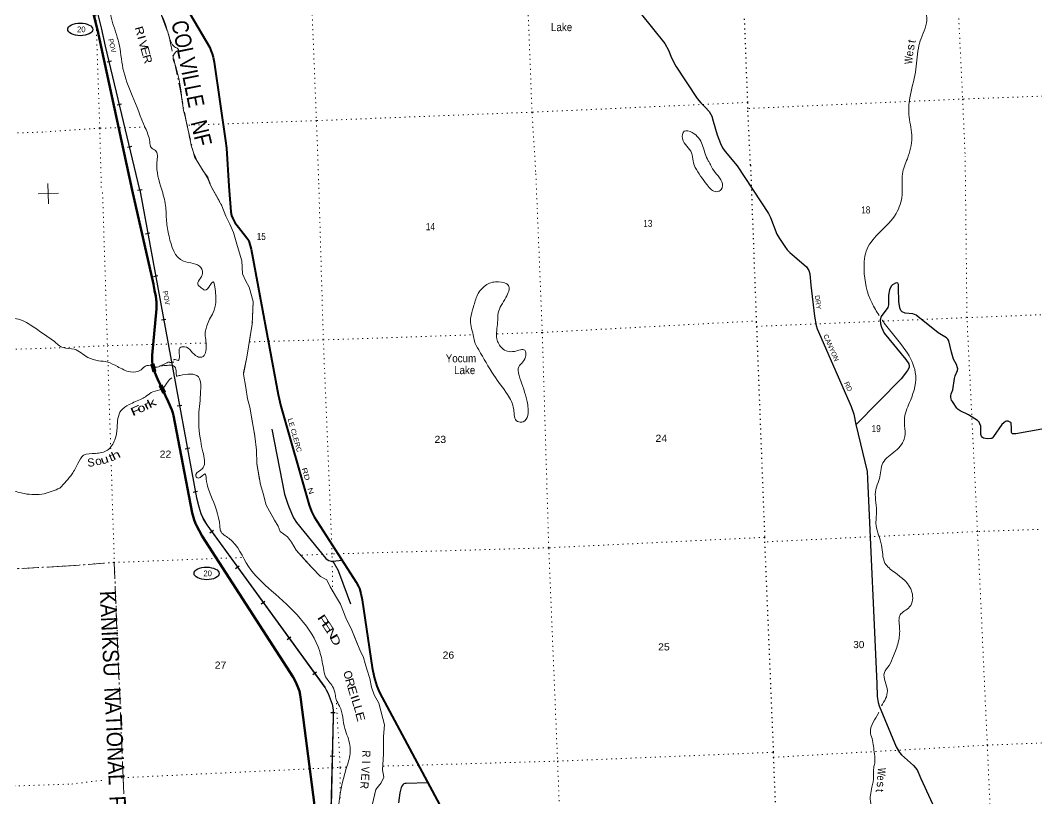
# Model space of a CAD drawing. Header units: feet. Extents: x 727543 to 978287, y 379550 to 572970.
# Drawn here: x 883876 to 908903, y 416190 to 435364 of the extents above; entities that cross this region are included whole.
import ezdxf
from ezdxf.enums import TextEntityAlignment as Align

# ---------------------------------------------------------------- set-up
doc = ezdxf.new("R2010")
doc.units = ezdxf.units.FT
doc.header["$LTSCALE"] = 80
doc.linetypes.add('DOT_DASHED', pattern=[7.7, 5, -1.2, 0.3, -1.2])
doc.linetypes.add('DOTTED', pattern=[1.5, 0.3, -1.2])
for name, color, linetype, lineweight in [('17', 7, 'Continuous', 25), ('23', 7, 'Continuous', 70), ('26', 7, 'Continuous', 40), ('29', 7, 'Continuous', 25), ('34', 7, 'Continuous', 25), ('39', 7, 'Continuous', 13), ('4', 7, 'Continuous', 13), ('44', 7, 'DOT_DASHED', 13), ('59', 7, 'Continuous', 13), ('6', 7, 'DOTTED', 25), ('7', 7, 'DOTTED', 13)]:
    doc.layers.add(name, color=color, linetype=linetype, lineweight=lineweight)
for name, color, linetype in [('27', 7, 'Continuous'), ('30', 7, 'Continuous'), ('41', 7, 'Continuous')]:
    doc.layers.add(name, color=color, linetype=linetype)

msp = doc.modelspace()

# ---------------------------------------------------------------- linework, layer by layer
at = {"layer": '17'}
for centre in [(885351.84, 435139.5), (888463.02, 421738.46)]:
    msp.add_ellipse(centre, major_axis=(309.24, -1), ratio=0.500121, dxfattribs=at)
at = {"layer": '23', "lineweight": 13}
msp.add_lwpolyline([(886817.31, 431186.96), (885973.33, 434724.81), (885877.33, 435177.62), (885644.19, 436108.38), (885621.33, 436213.58), (885572.2, 436357.98), (885497.9, 436520.02), (885425.01, 436652.22), (885302.7, 436849.99), (884267.65, 438480.91)], dxfattribs=at)
at = {"layer": '23'}
for points in [[(884275.35, 438279.3), (885203.16, 436797.72), (885324.03, 436602.28), (885385.2, 436487.9), (885427.37, 436389.98), (885493.9, 436227.7), (885528.64, 436127.06), (885793.11, 435051.72), (885863.06, 434710.75), (886630.75, 431179.5)], [(886630.75, 431179.5), (887153.39, 428860.52), (887182.53, 428706.44), (887209.6, 428565.88), (887227.88, 428419.58), (887232.45, 428343.01), (887232.45, 428253.86), (887119.08, 427112.83), (887123.61, 426962.21), (887133.02, 426889.75), (887142.22, 426840.26), (887160.63, 426759.68), (887184.23, 426687.64), (887249.94, 426531.8), (887519.29, 425975.05), (887609.32, 425768.57), (887632.54, 425696.3), (887643.65, 425632.49), (888109.75, 423232.99), (888154.24, 423060.69), (888186.15, 422968.1), (888203.62, 422939.68), (888353.74, 422654.9), (890594.5, 419184.06), (890651.05, 419074.54), (890703.5, 418960.2), (890746.77, 418841.47), (890769.49, 418748.62), (890786.6, 418636.06), (891265.73, 414889.56)]]:
    msp.add_lwpolyline(points, dxfattribs=at)
at = {"layer": '26'}
for points in [[(888054.1, 435513.23), (888538.24, 434691.06), (888569.55, 434624.36), (888596.59, 434539.71), (888622.78, 434453.16), (888651.06, 434331.64), (888929.57, 432396.47), (888952.86, 432211.46), (889009.32, 431274.78)], [(889009.32, 431274.78), (889062.77, 430646.47), (889079.35, 430559.93), (889100.48, 430495), (889124.62, 430445.17), (889161.01, 430380.97), (889456.96, 430007.11), (889498.85, 429943.87), (889513.94, 429901.59), (889557.72, 429727.54), (890223.5, 426145.39), (890294.08, 425862.73), (890990.22, 423422.12), (891047.12, 423265.4), (891109.56, 423131.06), (892145.86, 421523.31), (892200.01, 421418.74), (892224.16, 421367.4), (892263.39, 421243.59), (892292.46, 421089.64), (892541.29, 419419.98), (892590.85, 419181.76), (892602.92, 419124.38), (892654.23, 418961.31), (892720.45, 418807.48), (894325.17, 415802.11)]]:
    msp.add_lwpolyline(points, dxfattribs=at)
at = {"layer": '29'}
for points in [[(898532.36, 436309.12), (899750.41, 434793.33), (899840.53, 434630.31), (899906.59, 434442.3), (900017.64, 434237.23), (900546.26, 433435.12), (900632.99, 433334.62), (900736.82, 433226.57), (900836.5, 433114.36), (900902.96, 433006.31), (900938.48, 432875.8), (901034.97, 432543.3), (901118.93, 432333.06), (901168.77, 432225.01), (901232.76, 432134.58), (901526.94, 431780.44)], [(901526.94, 431780.44), (902300.39, 430607.18), (902347.99, 430510.24), (902504.37, 430098.61), (902572.31, 429987.64), (902697.82, 429795.08), (902760.57, 429711.36), (902827.51, 429644.38), (902938.52, 429542.87), (903233.3, 429292.75), (903291.97, 429203.94), (903316.97, 429121.13), (903338.79, 428842.36), (903430.51, 428072.66), (903471.76, 427844.38), (903497.26, 427762.38), (904337.73, 425851.83), (904402.38, 425664.89), (904448.65, 425404.25), (904725.86, 424250.38), (904748.53, 423885.78), (904969.81, 419025.93), (904976.05, 418711.15), (904998.76, 418560.74), (905023.86, 418477.02), (905443.61, 417466.12), (905521.71, 417330.03), (905573.82, 417273.55), (905871.35, 417007.05), (905956.79, 416898.86), (906047.93, 416685.11), (907718.5, 413068.02)], [(909027.46, 425289.89), (908393.57, 425180.13), (908357.05, 425175.81), (908323.58, 425174.77), (908309.99, 425177.91), (908298.48, 425183.14), (908289.62, 425196.06), (908285.93, 425211.4), (908284.11, 425317), (908278.61, 425437.45), (908272.33, 425451.05), (908263.46, 425459.54), (908236.77, 425474.07), (908203.3, 425486.63), (908189.71, 425489.77), (908158.86, 425489.59), (908136.37, 425483.49), (908090.35, 425447.91), (908045.36, 425404.16), (907837.24, 425108.84), (907811.37, 425075.5), (907797.5, 425064.88), (907772.4, 425058.6), (907690.7, 425058.44), (907596.69, 425071.16), (907569.5, 425087.91), (907544.33, 425117.07), (907532.9, 425135), (907525.57, 425159.07), (907531.11, 425318.47), (907524.53, 425363.14), (907506.75, 425420.7), (907484.79, 425463.61), (907448.18, 425502.33), (907220.55, 425649.06), (907021.46, 425743.02), (906971.88, 425776.2), (906937.79, 425810), (906829.02, 425971.16), (906808.09, 426008.83), (906788.5, 426069.58), (906787.17, 426113.48), (906793.45, 426159.53), (906834.51, 426259.28), (906878.41, 426539.76), (906895.94, 426603.25), (906950.41, 426736.58), (906958.7, 426781.16), (906956.59, 426806.27), (906927.37, 426887.1), (906850.6, 427017.24), (906804.14, 427193.04), (906739.13, 427465.03), (906718.14, 427509.53), (906680.48, 427538.83), (906479.16, 427662.38), (905935.82, 428099.76), (905852.44, 428135.52), (905668.08, 428149.99), (905589.07, 428185.31), (905559.31, 428212.78), (905530.02, 428283.95), (905508.91, 428434.46), (905499.92, 428765.29), (905496.56, 428857.44), (905479.82, 428890.92), (905445.28, 428898.35), (905348.58, 428843.91), (905316.67, 428811.39), (905279.02, 428723.48), (905252.61, 428595.62), (905253.25, 428359.37), (905237.18, 428288.13), (905069.84, 428066.27), (905051.67, 427985.59), (905057.29, 427890.46), (905078.21, 427802.55), (905149.74, 427654.38), (905683.07, 427009.8), (905751.75, 426898.36), (905764.3, 426843.94), (905760.12, 426814.64), (905725.68, 426740.94), (905569.1, 426534.6), (904449.29, 425400.67)], [(890073.04, 425291.99), (890384.67, 423693.23), (890451.52, 423473.69), (890486.13, 423376.29), (890602.13, 423105.31), (890673.46, 422996.23), (891395.95, 422108.99), (891430.49, 422079.69), (891472.33, 422056.67), (891528.8, 422042.02), (891567.12, 422039.26), (891798.56, 422062.12)], [(891572.15, 422039.76), (891694.06, 421826.43), (891735.44, 421721.02), (892005.67, 420986.91)], [(893910.23, 416579.22), (893372.82, 416565.77), (893344.5, 416562.32), (893316.31, 416554.99), (893296.39, 416535.11), (893270.52, 416500.99), (893254.56, 416466.04), (893224.28, 416337.33), (893186.64, 416086.19)]]:
    msp.add_lwpolyline(points, dxfattribs=at)
at = {"layer": '34'}
for p, q in [((886118.93, 434356.3), (886011.33, 434330.63)), ((886368.34, 433299.54), (886260.75, 433273.87)), ((886619.68, 432257.2), (886512.09, 432231.54)), ((886764.22, 431176.14), (886872.99, 431196.21)), ((886958.58, 430107.89), (887067.36, 430127.95)), ((887155.62, 429053.94), (887264.4, 429074)), ((887349.99, 427985.68), (887458.76, 428005.74)), ((887547.02, 426931.73), (887655.8, 426951.79)), ((887741.39, 425863.47), (887850.16, 425883.54)), ((887938.43, 424809.52), (888047.2, 424829.58)), ((888132.79, 423741.27), (888241.57, 423761.33)), ((888540.8, 422738.52), (888630.3, 422803.52)), ((889176.73, 421858.44), (889266.23, 421923.44)), ((889808.9, 420992.42), (889898.4, 421057.41)), ((890444.84, 420112.34), (890534.33, 420177.34)), ((891077.01, 419246.32), (891166.51, 419311.31)), ((891521.43, 418312.63), (891632, 418315.65)), ((891503.29, 417243.58), (891613.87, 417240.89))]:
    msp.add_line(p, q, dxfattribs=at)
for points in [[(886816.24, 431186.7), (885972.26, 434724.57), (885876.26, 435177.37), (885643.12, 436108.13), (885620.27, 436213.29), (885571.18, 436357.57), (885496.92, 436519.52), (885424.06, 436651.66), (885301.77, 436849.41), (884266.72, 438480.32)], [(886817.71, 431187.13), (888217.04, 423599.92), (888273.08, 423375.88), (888323.31, 423215.94), (888382.67, 423074.32), (888466.53, 422933.7), (891371.61, 418933.58), (891409.98, 418871.55), (891453.42, 418778.89), (891531.14, 418586.78), (891551.74, 418514.66), (891576.9, 418377.36), (891581.46, 418210.17), (891509.84, 415271.24)]]:
    msp.add_lwpolyline(points, dxfattribs=at)
at = {"layer": '34', "lineweight": 13}
msp.add_lwpolyline([(886816.63, 431186.93), (888215.96, 423599.69), (888272.02, 423375.58), (888322.28, 423215.56), (888381.69, 423073.82), (888465.61, 422933.09), (891370.7, 418932.97), (891409.01, 418871.03), (891452.41, 418778.45), (891530.1, 418586.42), (891550.67, 418514.41), (891575.8, 418377.25), (891580.36, 418210.17), (891508.74, 415271.29)], dxfattribs=at)
at = {"layer": '39'}
msp.add_lwpolyline([(888584.35, 431257.74), (888841.57, 430790.1), (888939.53, 430541.48), (889035.71, 430345.55), (889128.47, 430133.43), (889226.89, 429792.43), (889329.32, 429442.84), (889344.08, 429122.64), (889420.12, 428958.04), (889514.51, 428790.2), (889607.11, 428434.1), (889587.78, 427876.03), (889451.54, 427068.79), (889368.39, 426651.13), (889427.62, 426317.85), (889466.37, 426043.62), (889526, 425838.14), (889652.5, 425119.77), (889687.87, 424777.34), (889701.58, 424442.83), (889788.21, 423925.86), (889853.97, 423707.06), (889933.48, 423422.03), (890135.57, 423054.15), (890228.01, 422899.08), (890274.71, 422769.12), (890453.61, 422636.55), (890554.66, 422507.33), (890666.36, 422313.94), (891051.29, 421888.11), (891269.48, 421665), (891424.28, 421579.3), (891503.79, 421406.96), (891763.4, 420984.61), (891887.76, 420642.05), (892037.37, 420341.74), (892236.89, 419854.77), (892326.84, 419664.81), (892367.49, 419522.94), (892408.21, 419381.93), (892481.17, 419147.53), (892522.67, 418940.94), (892587.11, 418752.22), (892706.37, 418546.74), (892805.76, 418162.28), (892840.83, 418012.02), (892822.31, 417721.49), (892820.91, 417289.48), (892795.75, 416897.87), (892828.94, 416720.58), (892760.35, 416584.02), (892633.47, 416418.98), (892524.97, 415960.6)], dxfattribs=at)
for points in [[(883884.31, 448013.89), (884096.18, 447465.48), (884173.78, 447119.97), (884125.65, 446571.36), (884177.94, 446139.38), (884420.06, 445522.51), (884499.24, 445254.53), (884556.64, 444922.45), (884796.24, 444318.21), (885065.79, 443664.03), (885376.07, 443014.22), (885538.32, 442713.32), (885669.77, 442340.68), (885979.25, 441741.43), (886109.03, 440537.94), (886176.42, 439566.65), (886351.13, 439192.12), (886625.67, 438527.95), (886762.93, 438110.97), (886849.55, 437687.24), (886904.34, 437194.81), (886979.02, 436515.41), (887132.32, 435903.75), (887364.43, 435476.78), (887549.13, 434932.47), (887698.08, 434694.81), (887768.76, 434647.82), (887773.75, 434622.85), (887750.17, 434609.91), (887641.47, 434460.55), (887676.42, 434295.76), (887846.13, 433496.76), (887851.12, 433436.84), (887980.91, 432787.65), (888185.56, 431988.66), (888337.81, 431719), (888522.5, 431404.39), (888584.35, 431257.74)], [(884164.67, 440875.51), (884491.76, 440562.85), (884720.19, 440228.01), (884821.77, 440072.24), (884991.6, 439979.46), (884976.66, 439900.23), (884868.06, 439785.33), (884806.14, 439520.77), (884991.57, 438659.7), (885315.79, 438211.26), (885491.48, 437634.37), (885753.09, 436889.05), (885944.66, 436417.68), (886139.02, 435341.01), (886300.58, 434812.05), (886403.74, 434178.08), (886627.57, 433514.14), (886954.01, 432718.68), (887061.41, 432373.43), (887099.84, 432227.5), (887201.79, 432160.53), (887240.08, 431871.32), (887352.41, 431211.44)], [(905719.38, 431954.29), (905829.37, 432479.22), (905762.03, 432981.29), (905776.79, 433456.05), (905918.77, 434084.71), (905989.41, 434676.51), (906056.38, 434917.04), (906197.3, 435424.58), (906012.4, 435930.5), (905968.79, 436592.85), (906125.64, 437107.03), (906550.53, 437404.82), (907013.25, 437718.11), (907646.5, 438019.36), (908095.09, 438184.82)], [(900489.89, 431739.72), (900442.76, 431898.07), (900406.13, 432098.55), (900180.99, 432451.68), (900222.16, 432630.74), (900421.82, 432599.58), (900668.96, 432301.73), (900793.03, 431944.97), (900838.73, 431867.91), (900894.01, 431754.88)], [(900489.89, 431739.72), (900786.72, 431308.26), (901020.88, 431141.64), (901134.09, 431194.42), (901150.17, 431384.77), (901020.34, 431575.57), (900894.01, 431754.88)], [(905719.38, 431954.29), (905597.48, 431583.57), (905587.61, 431062.44), (905441.25, 430604.71), (905045.46, 430151.54), (904727.17, 429733.63), (904651.6, 429232.19), (904847.78, 428398.04), (905023.71, 428093.24)], [(887352.41, 431211.44), (887451, 430802.92), (887475.66, 430420.37), (887538.49, 430045.33), (887897.46, 429429.36), (888321.69, 429272.04), (888355.92, 429089.68), (888265.18, 428938.86), (888246.07, 428865.46), (888331.09, 428773.86), (888418.58, 428718.68), (888545.37, 428832.54), (888622.71, 428918.26), (888662.33, 428798.67), (888686.9, 428418.13), (888624.89, 428165.47), (888536.69, 428002.64), (888468.91, 427836.55), (888433.68, 427714.09), (888453.07, 427359.6), (888344.16, 427066.79), (888238.27, 427078.88), (887921.72, 427323.07), (887803.41, 427294.32), (887795.51, 427102.27), (887762.05, 426985.93), (887663.9, 427006.39), (887646.5, 426999.34)], [(879365.04, 430889.72), (879522.45, 430461.76), (879828.41, 430152.81), (880319.48, 429848.18), (880907.9, 429608.25), (881359.24, 429379.21), (881781.69, 428980.36), (882176.57, 428242.62), (882545.66, 427896.89), (883013.53, 427851.45), (883471.73, 427991.03), (883734.82, 428021.34), (884116.29, 427865.16), (884422.3, 427656.88), (884706.78, 427463.31)], [(895029.5, 427617.85), (894963.51, 428019), (895036.19, 428306.38), (895130.94, 428598.64), (895364.99, 428855.88), (895653.86, 428923.47), (895892.8, 428833.74), (895834.81, 428534.81), (895642.4, 428158.06), (895628.32, 427921.37), (895609.17, 427520.99), (895738.9, 427285.77), (896042.14, 427208.59), (896298.27, 427236.58), (896315.71, 427067.7), (896137.24, 426790.39), (896177.96, 426551.76), (896347.32, 426009.25), (896376.29, 425854.95), (896260.93, 425477.12), (896116.86, 425481.69), (896024.89, 425780.92), (895871.28, 426146.41), (895532.49, 426623.89), (895163.14, 427245.53), (895058.64, 427459.51), (895029.5, 427617.85)], [(905095.83, 427985.89), (905150.68, 427907.07), (905680.78, 427222.97), (905914.54, 426691.01), (905794.48, 426000.14), (905648.76, 425574.73), (905643.19, 425047.71), (905383.69, 424722.89), (905094.91, 424419.15), (905059.21, 424213.92), (905018.5, 424030.7), (904943.04, 423807.8), (904957.71, 423281.56), (904948.95, 422921.95), (905083.34, 422438.65), (905167.43, 421993.79), (905397.96, 421770.51), (905832.62, 421278.54), (905773.46, 420912.96), (905540.83, 420716.33), (905525.42, 420417.01), (905493.34, 420034.31), (905377.73, 419708.95), (905266.38, 419472.56), (905152.41, 419296.63), (905226.57, 418847.35), (905078.35, 418474.23)], [(887548.34, 426953.24), (887435.35, 426902.76), (887175.42, 426822.15), (886991.43, 426859.5), (886848.11, 426753.08), (886584.76, 426704.63), (886267.03, 426835.76), (886027.31, 426943.63), (885800.84, 426979.35), (885542.02, 427060.25), (885200.93, 427263.14), (884927.67, 427303.12), (884706.78, 427463.31)], [(887309.49, 426857.7), (887446.97, 426859.36), (887624.21, 426862.67), (887673.91, 426834.5), (887713.66, 426691.99), (887718.78, 426597.73)], [(884849.92, 423840.94), (885149.45, 424191.18), (885294.49, 424445), (885433.62, 424648.14), (885723.36, 424695.58), (886021.74, 424777.67), (886205.22, 425032.97), (886257.31, 425327.64), (886358.53, 425751.35), (886554.81, 425898.14), (886870.71, 426043.47), (886985.34, 426110.44), (887138.95, 426213.21), (887366.87, 426284.52), (887584.65, 426543.16), (887605.21, 426554.37)], [(887712.17, 426595.87), (887808.35, 426618.34), (888259.71, 426583.17), (888318.36, 426304.86), (888275.04, 425713.83), (888370.01, 424736.52), (888374.79, 424345.14), (888300.7, 424277.71), (888199.24, 424140.6), (888256.3, 424086.28), (888421.87, 424193.54), (888453.75, 424065.59), (888568.64, 423658.24), (888789.73, 422903.76), (888806.84, 422789.37), (889009.33, 422605.39), (889491.32, 421909.35), (890064.37, 421309.66), (891247.41, 419819.02), (891338.28, 419404.7), (891394.05, 419192.89), (891562.39, 418955.12), (891629.34, 418765.93), (891651.28, 418633.56), (891737.41, 418469.34), (891864.56, 417919.15), (891938.36, 417712.07), (891998.63, 417302.62), (891900.95, 416937.58), (891705.4, 415930.98), (891651.39, 415446.51), (891545.44, 414616.92), (891500.77, 414197.39), (891450.69, 414090.52), (891507.45, 413949.39), (891427.65, 413405.39), (891373.86, 412822.03), (891349.09, 412457.77), (891427.31, 412289.2), (891452.68, 411936.96), (891508.52, 411676.71), (891604.42, 411052.66), (891767.35, 409535.01), (891683.64, 409362.26), (891711.5, 409326.99), (891871.18, 409195.87), (892003.28, 408718.53), (892083.83, 407746.73), (892085.1, 407389.52), (892167.22, 407083.86), (892305.76, 406879.26), (892838.64, 406786.66), (893233.99, 406547.5), (893460.42, 406184.8), (893462.9, 405987.09), (893408.83, 405831.62)], [(884849.92, 423840.94), (884465.52, 423703.51), (883972.32, 423706.07), (883658.86, 423781.29), (882961.95, 423907.94), (882475.38, 424085.83), (881934.96, 424032.92), (881405.47, 423935.97), (880918.35, 423628.6), (880556.04, 423422.81), (880033.57, 423173.01), (879544.15, 422776.99), (879237.51, 422606.73), (878910.04, 422677.6), (878499.37, 422474.7), (878130.95, 422375.48), (877488.04, 422314.14), (876940.44, 422114.08), (876322.9, 421682.86), (876120.52, 421327.79), (875907.13, 421020.78), (875550.58, 420623.85), (875076.51, 420163.76), (874708.21, 419955.82), (874310.08, 419831.74), (873962.73, 419890.06), (873646.47, 420313.54), (873425.32, 420711.05), (873074.54, 420944.46), (872603.52, 421048.21), (872157.34, 420910.93), (871593.29, 420523.24), (871197.96, 420256.27), (870609.06, 420109.61), (870149.52, 420141.15), (869691.16, 420317.68), (869279.74, 420461.07), (869096.93, 420648.07), (868658.1, 420752.58), (868296.62, 420607.21), (867738.33, 420336.43), (867416.38, 420125.54), (866992.18, 419894.14), (866772.68, 419693.71), (866527.03, 419492.66), (866249.62, 419371.41)], [(905013.24, 418317.26), (905005.15, 418297.92), (904807.87, 417846.31), (904847.91, 417670.23), (904906.87, 417291.01), (904914.79, 417061.21), (904891.09, 416953.33), (904888.37, 416735.24), (904847.11, 416471.26), (904815.64, 416074.45), (904920.85, 415890.77), (905140.8, 415818.47), (905310.64, 415358.73), (905400.03, 414978.66), (905527.99, 414690.9), (905612.41, 414425.69), (905795.85, 414119.87), (905869.18, 413830.02), (905704.47, 413656.17), (905893.07, 413277.89), (906349.98, 412786.78), (906788.79, 412573.5), (907016.34, 412606.45), (907099.69, 412506.71), (907174.43, 412231.04), (907363.98, 412252.43), (907469.7, 412010.24), (907628.47, 412040.55), (907978.67, 411955.08), (907780.9, 411842.54), (907875.83, 411721.95)]]:
    msp.add_spline(points, degree=3, dxfattribs=at)
at = {"layer": '4'}
for p, q in [((884551.87, 431346.62), (884572.16, 430847.03)), ((884551.87, 431346.62), (884572.16, 430847.03)), ((884551.87, 431346.62), (884572.16, 430847.03)), ((884811.81, 431106.97), (884312.22, 431086.69)), ((884811.81, 431106.97), (884312.22, 431086.69)), ((884811.81, 431106.97), (884312.22, 431086.69))]:
    msp.add_line(p, q, dxfattribs=at)
at = {"layer": '44'}
for points in [[(887355.37, 435484.54), (887534.28, 434994.17), (887651.98, 434414.49), (887803, 433706.71), (887974.03, 432797.55), (888167.04, 431998.41), (888385.16, 431643), (888489.85, 431499.49), (888535.6, 431363.8), (888584.35, 431257.74)], [(888584.35, 431257.74), (888841.57, 430790.1), (888939.53, 430541.48), (889035.71, 430345.55), (889128.47, 430133.43), (889226.89, 429792.43), (889329.32, 429442.84), (889344.08, 429122.64), (889420.12, 428958.04), (889514.51, 428790.2), (889607.11, 428434.1), (889587.78, 427876.03), (889451.54, 427068.79), (889368.39, 426651.13), (889427.62, 426317.85), (889466.37, 426043.62), (889526, 425838.14), (889652.5, 425119.77), (889687.87, 424777.34), (889701.58, 424442.83), (889788.21, 423925.86), (889853.97, 423707.06), (889933.48, 423422.03), (890135.57, 423054.15), (890228.01, 422899.08), (890274.71, 422769.12), (890453.61, 422636.55), (890554.66, 422507.33), (890666.36, 422313.94), (891051.29, 421888.11), (891269.48, 421665), (891424.28, 421579.3), (891503.79, 421406.96), (891763.4, 420984.61), (891887.76, 420642.05), (892037.37, 420341.74), (892236.89, 419854.77), (892326.84, 419664.81), (892367.49, 419522.94), (892408.21, 419381.93), (892481.17, 419147.53), (892522.67, 418940.94), (892587.11, 418752.22), (892706.37, 418546.74), (892805.76, 418162.28), (892840.83, 418012.02), (892822.31, 417721.49), (892820.91, 417289.48), (892795.75, 416897.87), (892828.94, 416720.58), (892760.35, 416584.02), (892633.47, 416418.98), (892524.97, 415960.6)], [(884928.45, 421915.7), (881044.48, 421710.74), (880903.4, 427164.2), (880622.05, 430937.03)], [(884928.45, 421915.7), (886188.15, 422008.75), (886405.4, 416706.66), (886557.83, 413929.29), (887816.37, 413993.47), (887774.84, 415298.76), (890455.29, 415424.56), (890534.9, 412708.63), (892260.55, 412775.29)]]:
    msp.add_lwpolyline(points, dxfattribs=at)
at = {"layer": '59'}
for points in [[(887169.64, 426902.59), (887212.51, 426720.05), (887135.84, 426702.05), (887092.98, 426884.57)], [(887102.59, 426878.61), (887163.68, 426892.97), (887202.89, 426726), (887141.79, 426711.66)], [(887366.99, 426384.85), (887446.54, 426215.05), (887375.22, 426181.63), (887295.67, 426351.44)], [(887306.3, 426347.58), (887363.13, 426374.21), (887435.9, 426218.9), (887379.07, 426192.27)]]:
    msp.add_lwpolyline(points, close=True, dxfattribs=at)
at = {"layer": '6'}
for points in [[(901855.47, 431793.8), (901789.96, 433191.61), (901787.83, 433340.87), (901590.18, 438604.74), (901584.41, 438695.35), (901435.89, 443408.06)], [(901855.47, 431793.8), (901998.33, 427939.58), (902003.29, 427824.72), (902203.79, 422628.97), (902202.6, 422515.89), (902416.73, 417332.77), (902418, 417209.69), (902629.41, 412042.62), (902854.27, 406845.78), (902858.96, 406690.54), (903014.63, 401359.85), (903315.58, 396184.09), (903322.36, 395980.49), (903455.5, 390842.71), (903460.17, 390641.05), (903629.3, 385815.71)]]:
    msp.add_lwpolyline(points, dxfattribs=at)
at = {"layer": '7'}
for p, q in [((885831.08, 432706.55), (885685.28, 437078.98)), ((885831.08, 432706.55), (885872.93, 431149.19)), ((885142.55, 416551.21), (885953.71, 416651.06))]:
    msp.add_line(p, q, dxfattribs=at)
for points in [[(906587.98, 443639.73), (906822.08, 438766.64), (907079.66, 433424.2), (907141.87, 432009.55)], [(896195.11, 440504.6), (896267.34, 438488.01), (896476.14, 433101.44), (896569.4, 431579.32)], [(890996.12, 437182.26), (891167.25, 432892.38), (891224, 431363.73)], [(914990.55, 433704.88), (912405.31, 433619.73), (907112, 433425.36), (901789.96, 433191.61)], [(901787.83, 433340.87), (896476.14, 433101.44), (891167.25, 432892.38), (887982.12, 432781.9)], [(886948.8, 432733.23), (885831.08, 432706.55), (884501.45, 432614.39)], [(855631.16, 431588.31), (859505.34, 431726.34), (865273.86, 431903.62), (870029.66, 432054.32), (875286.33, 432288.92), (880568.05, 432483.62), (884501.45, 432614.39)], [(908664.39, 393343.2), (908568.29, 396407.73), (908343.48, 401743.84), (908132.82, 407034.07), (907920.98, 412211.22), (907687.72, 417508.66), (907445.82, 422771.45), (907185.46, 428039.6), (907141.87, 432009.55)], [(896569.4, 431579.32), (896729.15, 427674.95), (896888.35, 422356.51), (897105.01, 417114.95), (897318.91, 411796.58), (897544.48, 406395.91), (897581.45, 405086.39)], [(891564.6, 421292.51), (891554.93, 422218.59), (891336.87, 427492.39), (891224, 431363.73)], [(885901.28, 431120.93), (886019.9, 427349.05), (886102.09, 424768.77)], [(902003.29, 427824.72), (907185.46, 428039.6), (912546, 428253.23), (915210.51, 428377.44)], [(895619.99, 427637.4), (896729.15, 427674.95), (901993.49, 427957.56)], [(889516.58, 427443.32), (891336.87, 427492.39), (895027.08, 427617.33)], [(854216.3, 426240.15), (854392.74, 426242.19), (859592.67, 426383.53), (864901.61, 426533.87), (870244.45, 426701.12), (875470.03, 426861.39), (880889.13, 427175.59), (884713.88, 427292.06)], [(884713.88, 427292.06), (886019.9, 427349.05), (888449.79, 427414.56)], [(886113.73, 424403.6), (886189.56, 422022.93), (886405.4, 416706.66), (886670.59, 411420.54), (886847.45, 406068.46), (887010.95, 400744.12), (887216.14, 395393.13), (887372.73, 389947.43), (887615.85, 385169.91)], [(915430.18, 423057.46), (912779.26, 422955.8), (907445.82, 422771.45), (902202.6, 422515.89)], [(902203.79, 422628.97), (896887.74, 422370.61), (891554.93, 422218.59), (890763.86, 422187.66)], [(889318.53, 422131.15), (886188.15, 422008.75), (884928.45, 421915.7)], [(884928.45, 421915.7), (881044.48, 421710.74), (875639.71, 421519.9), (870250.64, 421349.56), (865096.34, 421216.92), (859751.73, 421140.24), (854418.64, 420989.27), (854413.87, 420924.79)], [(891748.37, 416206.38), (891753.99, 416962.23), (891652.92, 418628.75)], [(902418, 417209.69), (907687.72, 417508.66), (913031.99, 417723.69), (915647.12, 417803.36)], [(892808.5, 416992.33), (897105.01, 417114.95), (902416.73, 417332.77)], [(886361.96, 416701.31), (886405.4, 416706.66), (891753.99, 416962.23), (891903.95, 416966.51)], [(854621.82, 415716.49), (854794.79, 415713.41), (859941.17, 415784.92), (865303.76, 415868.06), (870544.15, 416024.85), (875821.77, 416232.85), (881204.57, 416415.13), (885142.55, 416551.21)]]:
    msp.add_lwpolyline(points, dxfattribs=at)

# ---------------------------------------------------------------- texts
at = {"layer": '17'}
for p in [(885377.89, 435071.19), (888489.07, 421670.15)]:
    msp.add_text('20', height=140, dxfattribs=at).set_placement(p, align=Align.CENTER)
at = {"layer": '27'}
for s, width, p in [('LE CLERC', 1.1, (890458.21, 425542.49)), ('RD   N', 1.4, (890806.99, 424325.52))]:
    msp.add_text(s, height=120, rotation=285.92, dxfattribs=dict(at, width=width)).set_placement(p)
at = {"layer": '30'}
for s, rotation, width, p in [('DRY', 276.796, 0.95, (903459.52, 428411.46)), ('RD', 293.745, 1.05, (904209.04, 426321.64))]:
    msp.add_text(s, height=120, rotation=rotation, dxfattribs=dict(at, width=width)).set_placement(p, align=Align.CENTER)
msp.add_text('CANYON', height=120, rotation=293.745, dxfattribs=at).set_placement((903788.57, 427274.02), align=Align.CENTER)
at = {"layer": '34'}
msp.add_text('POV', height=120, rotation=283.417, dxfattribs=at).set_placement((886039.66, 434895.62))
at = {"layer": '34', "width": 0.95}
msp.add_text('POV', height=120, rotation=280.45, dxfattribs=at).set_placement((887380.62, 428687.1))
at = {"layer": '41', "width": 0.9}
for s, p in [('Lake', (896943.75, 435097.15)), ('Yocum', (894351.32, 426939.29)), ('Lake', (894556.73, 426647.62))]:
    msp.add_text(s, height=200, dxfattribs=at).set_placement(p)
at = {"layer": '41'}
for s, rotation, width, p in [('R', 285.72, 1.15, (886720.82, 435077.56)), ('I', 285.72, 1.3, (886766.69, 434914.59)), ('V', 285.72, 1.1, (886810.9, 434739.2)), ('s', 81.856, 1.1, (905889.87, 434686.95)), ('E', 285.72, 1.3, (886859.96, 434577.22)), ('R', 285.72, 1.15, (886912.67, 434381.79)), ('W', 85.85, 0.75, (905845.97, 434373.23)), ('e', 82.975, 0.9, (905862.78, 434535.48)), ('r', 26.78, 1.55, (887037.17, 425791.5)), ('k', 26.534, 1.55, (887153.26, 425849.66)), ('F', 24.113, 1.65, (886762.05, 425662.21)), ('o', 23.82, 1.3, (886890.58, 425721.56)), ('h', 25.869, 1.45, (886270.16, 424566.4)), ('o', 15.757, 1.1, (885822.7, 424413.26)), ('u', 18.515, 1.3, (885980.57, 424451.23)), ('t', 21.628, 1.15, (886142.88, 424504.35)), ('P', 303.147, 1.65, (891256.4, 420529.54)), ('E', 303.147, 1.7, (891363.62, 420365.37)), ('N', 301.747, 1.4, (891463.61, 420208.07)), ('D', 298.039, 1.4, (891549.49, 420047.5)), ('R', 286.793, 1.15, (891904.78, 419019.72)), ('E', 286.793, 1.3, (891961.43, 418825.39)), ('I', 287.817, 1.35, (892014.36, 418661.91)), ('L', 287.817, 1.2, (892056.29, 418531.47)), ('L', 286.558, 1.15, (892104.47, 418376.29)), ('E', 285.341, 1.3, (892151.68, 418186.6)), ('R', 268.511, 0.9, (892295.58, 417295.21)), ('V', 267.299, 0.85, (892270.92, 416907.58)), ('e', 266.734, 0.8, (904971.83, 416703.12)), ('W', 263.776, 0.75, (904987.49, 416866.61)), ('R', 265.969, 0.95, (892250.01, 416527.94))]:
    msp.add_text(s, height=200, rotation=rotation, dxfattribs=dict(at, width=width)).set_placement(p, align=Align.CENTER)
for s, rotation, p in [('t', 79.454, (905919.53, 434828.18)), ('S', 6.134, (885626.51, 424374.66)), ('O', 286.793, (891853.16, 419210.73)), ('I', 268.511, (892291.19, 417092.83)), ('E', 267.299, (892269.02, 416726.69)), ('s', 274.715, (904968.63, 416536.09)), ('t', 269.001, (904940.56, 416392.95))]:
    msp.add_text(s, height=200, rotation=rotation, dxfattribs=at).set_placement(p, align=Align.CENTER)
at = {"layer": '44'}
for s, rotation, width, p in [('COLVILLE', 281.477, 0.85, (887809.42, 434251.53)), ('NF', 283.578, 0.9, (888139.1, 432540.02)), ('KANIKSU  NATIONAL  FOREST', 272.689, 0.9, (885995.8, 417802.47))]:
    msp.add_text(s, height=400, rotation=rotation, dxfattribs=dict(at, width=width)).set_placement(p, align=Align.CENTER)
at = {"layer": '7'}
for s, width, p in [('18', 0.85, (904584.05, 430606.15)), ('14', 0.85, (893862.37, 430193.86)), ('13', 0.85, (899218.57, 430272.85)), ('15', 0.85, (889698.54, 429952.31)), ('19', 0.85, (904840.64, 425220.59)), ('23', 1.1, (894074.44, 424953.73)), ('24', 1.1, (899517.06, 424979.88)), ('22', 1.1, (887306.54, 424590.27)), ('25', 1.1, (899580.5, 419842.09)), ('30', 1.05, (904386.37, 419898.79)), ('26', 1.1, (894273.53, 419640.28)), ('27', 1.1, (888662.96, 419392.6))]:
    msp.add_text(s, height=175, dxfattribs=dict(at, width=width)).set_placement(p)

doc.saveas('drawing.dxf')
